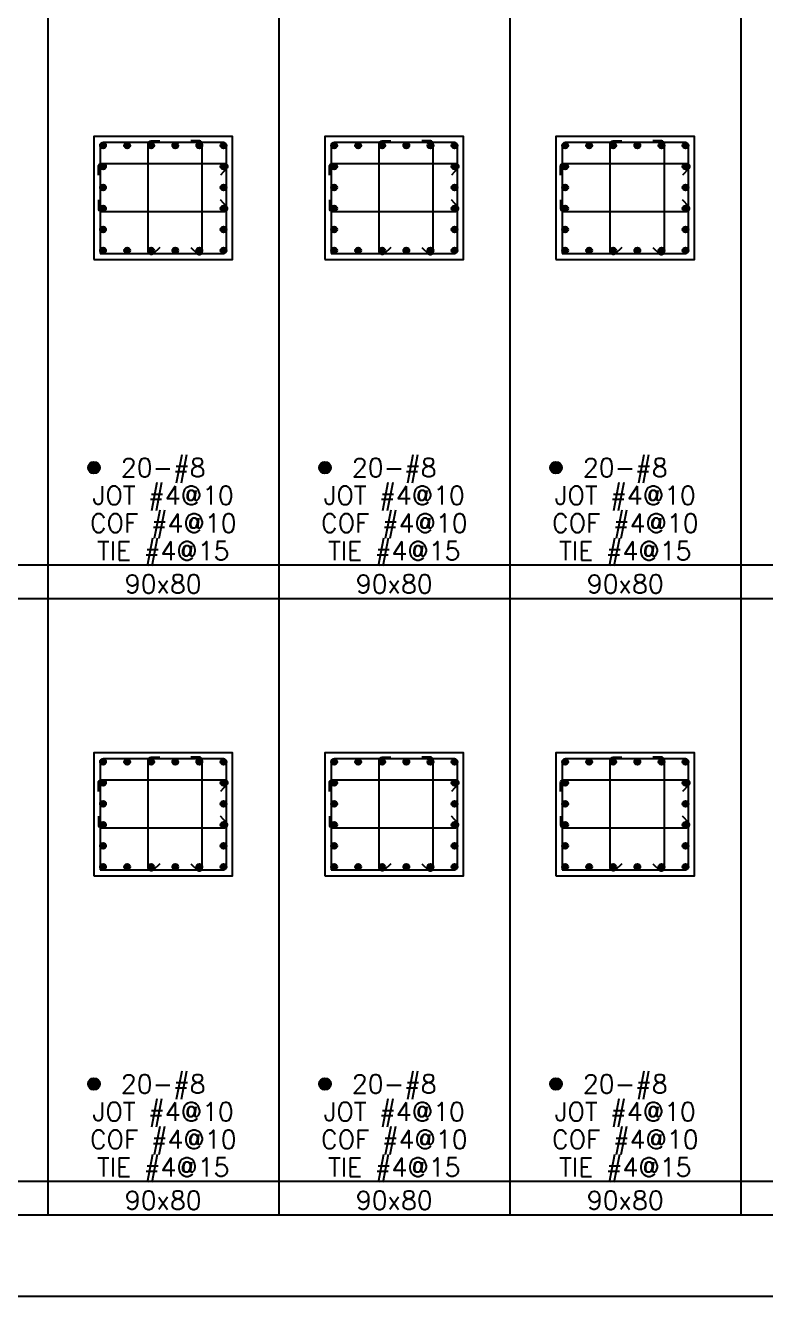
# Model space of a CAD drawing. Header units: millimetres. Extents: x 0 to 31920, y -6088 to 2522.
# Drawn here: x 10922 to 11402, y 0 to 825 of the extents above; entities that cross this region are included whole.
import ezdxf
from ezdxf.enums import TextEntityAlignment as Align

# ---------------------------------------------------------------- set-up
doc = ezdxf.new("R2010")
doc.units = ezdxf.units.MM
doc.header["$MEASUREMENT"] = 0
for name, color, linetype in [('DwFm', 7, 'Continuous'), ('S-RC', 130, 'Continuous'), ('S-REINF', 6, 'Continuous'), ('S-REINFD', 201, 'Continuous'), ('S-STUD', 1, 'Continuous'), ('S-TEXT', 2, 'Continuous')]:
    doc.layers.add(name, color=color, linetype=linetype)
doc.styles.add('CS4', font='romans.shx', dxfattribs={"width": 0.8, "bigfont": 'lsp.shx'})

# ---------------------------------------------------------------- blocks, each defined once
blk = doc.blocks.new('繪圖範圍')
blk.add_lwpolyline([(0, 51.1), (79.8, 51.1), (79.8, 0), (0, 0)], close=True)

msp = doc.modelspace()

# ---------------------------------------------------------------- hatches: boundary and pattern name
at = {"layer": 'S-REINFD'}
h = msp.add_hatch(color=256, dxfattribs=at)
edge = h.paths.add_edge_path()
edge.add_arc((10971.91, 747.1), 1.91, 0, 360)
h = msp.add_hatch(color=256, dxfattribs=at)
edge = h.paths.add_edge_path()
edge.add_arc((10987.54, 747.1), 1.91, 0, 360)
h = msp.add_hatch(color=256, dxfattribs=at)
edge = h.paths.add_edge_path()
edge.add_arc((11003.18, 747.1), 1.91, 0, 360)
h = msp.add_hatch(color=256, dxfattribs=at)
edge = h.paths.add_edge_path()
edge.add_arc((11018.82, 747.1), 1.91, 0, 360)
h = msp.add_hatch(color=256, dxfattribs=at)
edge = h.paths.add_edge_path()
edge.add_arc((11034.46, 747.1), 1.91, 0, 360)
h = msp.add_hatch(color=256, dxfattribs=at)
edge = h.paths.add_edge_path()
edge.add_arc((11050.09, 747.1), 1.91, 0, 360)
h = msp.add_hatch(color=256, dxfattribs=at)
edge = h.paths.add_edge_path()
edge.add_arc((11121.91, 747.1), 1.91, 0, 360)
h = msp.add_hatch(color=256, dxfattribs=at)
edge = h.paths.add_edge_path()
edge.add_arc((11137.54, 747.1), 1.91, 0, 360)
h = msp.add_hatch(color=256, dxfattribs=at)
edge = h.paths.add_edge_path()
edge.add_arc((11153.18, 747.1), 1.91, 0, 360)
h = msp.add_hatch(color=256, dxfattribs=at)
edge = h.paths.add_edge_path()
edge.add_arc((11168.82, 747.1), 1.91, 0, 360)
h = msp.add_hatch(color=256, dxfattribs=at)
edge = h.paths.add_edge_path()
edge.add_arc((11184.46, 747.1), 1.91, 0, 360)
h = msp.add_hatch(color=256, dxfattribs=at)
edge = h.paths.add_edge_path()
edge.add_arc((11200.09, 747.1), 1.91, 0, 360)
h = msp.add_hatch(color=256, dxfattribs=at)
edge = h.paths.add_edge_path()
edge.add_arc((11271.91, 747.1), 1.91, 0, 360)
h = msp.add_hatch(color=256, dxfattribs=at)
edge = h.paths.add_edge_path()
edge.add_arc((11287.54, 747.1), 1.91, 0, 360)
h = msp.add_hatch(color=256, dxfattribs=at)
edge = h.paths.add_edge_path()
edge.add_arc((11303.18, 747.1), 1.91, 0, 360)
h = msp.add_hatch(color=256, dxfattribs=at)
edge = h.paths.add_edge_path()
edge.add_arc((11318.82, 747.1), 1.91, 0, 360)
h = msp.add_hatch(color=256, dxfattribs=at)
edge = h.paths.add_edge_path()
edge.add_arc((11334.46, 747.1), 1.91, 0, 360)
h = msp.add_hatch(color=256, dxfattribs=at)
edge = h.paths.add_edge_path()
edge.add_arc((11350.09, 747.1), 1.91, 0, 360)
h = msp.add_hatch(color=256, dxfattribs=at)
edge = h.paths.add_edge_path()
edge.add_arc((10971.91, 733.46), 1.91, 0, 360)
h = msp.add_hatch(color=256, dxfattribs=at)
edge = h.paths.add_edge_path()
edge.add_arc((11050.09, 733.46), 1.91, 0, 360)
h = msp.add_hatch(color=256, dxfattribs=at)
edge = h.paths.add_edge_path()
edge.add_arc((11121.91, 733.46), 1.91, 0, 360)
h = msp.add_hatch(color=256, dxfattribs=at)
edge = h.paths.add_edge_path()
edge.add_arc((11200.09, 733.46), 1.91, 0, 360)
h = msp.add_hatch(color=256, dxfattribs=at)
edge = h.paths.add_edge_path()
edge.add_arc((11271.91, 733.46), 1.91, 0, 360)
h = msp.add_hatch(color=256, dxfattribs=at)
edge = h.paths.add_edge_path()
edge.add_arc((11350.09, 733.46), 1.91, 0, 360)
h = msp.add_hatch(color=256, dxfattribs=at)
edge = h.paths.add_edge_path()
edge.add_arc((10971.91, 719.82), 1.91, 0, 360)
h = msp.add_hatch(color=256, dxfattribs=at)
edge = h.paths.add_edge_path()
edge.add_arc((11050.09, 719.82), 1.91, 0, 360)
h = msp.add_hatch(color=256, dxfattribs=at)
edge = h.paths.add_edge_path()
edge.add_arc((11121.91, 719.82), 1.91, 0, 360)
h = msp.add_hatch(color=256, dxfattribs=at)
edge = h.paths.add_edge_path()
edge.add_arc((11200.09, 719.82), 1.91, 0, 360)
h = msp.add_hatch(color=256, dxfattribs=at)
edge = h.paths.add_edge_path()
edge.add_arc((11271.91, 719.82), 1.91, 0, 360)
h = msp.add_hatch(color=256, dxfattribs=at)
edge = h.paths.add_edge_path()
edge.add_arc((11350.09, 719.82), 1.91, 0, 360)
h = msp.add_hatch(color=256, dxfattribs=at)
edge = h.paths.add_edge_path()
edge.add_arc((10971.91, 706.18), 1.91, 0, 360)
h = msp.add_hatch(color=256, dxfattribs=at)
edge = h.paths.add_edge_path()
edge.add_arc((11050.09, 706.18), 1.91, 0, 360)
h = msp.add_hatch(color=256, dxfattribs=at)
edge = h.paths.add_edge_path()
edge.add_arc((11121.91, 706.18), 1.91, 0, 360)
h = msp.add_hatch(color=256, dxfattribs=at)
edge = h.paths.add_edge_path()
edge.add_arc((11200.09, 706.18), 1.91, 0, 360)
h = msp.add_hatch(color=256, dxfattribs=at)
edge = h.paths.add_edge_path()
edge.add_arc((11271.91, 706.18), 1.91, 0, 360)
h = msp.add_hatch(color=256, dxfattribs=at)
edge = h.paths.add_edge_path()
edge.add_arc((11350.09, 706.18), 1.91, 0, 360)
h = msp.add_hatch(color=256, dxfattribs=at)
edge = h.paths.add_edge_path()
edge.add_arc((10971.91, 692.54), 1.91, 0, 360)
h = msp.add_hatch(color=256, dxfattribs=at)
edge = h.paths.add_edge_path()
edge.add_arc((11050.09, 692.54), 1.91, 0, 360)
h = msp.add_hatch(color=256, dxfattribs=at)
edge = h.paths.add_edge_path()
edge.add_arc((11121.91, 692.54), 1.91, 0, 360)
h = msp.add_hatch(color=256, dxfattribs=at)
edge = h.paths.add_edge_path()
edge.add_arc((11200.09, 692.54), 1.91, 0, 360)
h = msp.add_hatch(color=256, dxfattribs=at)
edge = h.paths.add_edge_path()
edge.add_arc((11271.91, 692.54), 1.91, 0, 360)
h = msp.add_hatch(color=256, dxfattribs=at)
edge = h.paths.add_edge_path()
edge.add_arc((11350.09, 692.54), 1.91, 0, 360)
h = msp.add_hatch(color=256, dxfattribs=at)
edge = h.paths.add_edge_path()
edge.add_arc((10971.91, 678.91), 1.91, 0, 360)
h = msp.add_hatch(color=256, dxfattribs=at)
edge = h.paths.add_edge_path()
edge.add_arc((10987.54, 678.91), 1.91, 0, 360)
h = msp.add_hatch(color=256, dxfattribs=at)
edge = h.paths.add_edge_path()
edge.add_arc((11003.18, 678.91), 1.91, 0, 360)
h = msp.add_hatch(color=256, dxfattribs=at)
edge = h.paths.add_edge_path()
edge.add_arc((11018.82, 678.91), 1.91, 0, 360)
h = msp.add_hatch(color=256, dxfattribs=at)
edge = h.paths.add_edge_path()
edge.add_arc((11034.46, 678.91), 1.91, 0, 360)
h = msp.add_hatch(color=256, dxfattribs=at)
edge = h.paths.add_edge_path()
edge.add_arc((11050.09, 678.91), 1.91, 0, 360)
h = msp.add_hatch(color=256, dxfattribs=at)
edge = h.paths.add_edge_path()
edge.add_arc((11121.91, 678.91), 1.91, 0, 360)
h = msp.add_hatch(color=256, dxfattribs=at)
edge = h.paths.add_edge_path()
edge.add_arc((11137.54, 678.91), 1.91, 0, 360)
h = msp.add_hatch(color=256, dxfattribs=at)
edge = h.paths.add_edge_path()
edge.add_arc((11153.18, 678.91), 1.91, 0, 360)
h = msp.add_hatch(color=256, dxfattribs=at)
edge = h.paths.add_edge_path()
edge.add_arc((11168.82, 678.91), 1.91, 0, 360)
h = msp.add_hatch(color=256, dxfattribs=at)
edge = h.paths.add_edge_path()
edge.add_arc((11184.46, 678.91), 1.91, 0, 360)
h = msp.add_hatch(color=256, dxfattribs=at)
edge = h.paths.add_edge_path()
edge.add_arc((11200.09, 678.91), 1.91, 0, 360)
h = msp.add_hatch(color=256, dxfattribs=at)
edge = h.paths.add_edge_path()
edge.add_arc((11271.91, 678.91), 1.91, 0, 360)
h = msp.add_hatch(color=256, dxfattribs=at)
edge = h.paths.add_edge_path()
edge.add_arc((11287.54, 678.91), 1.91, 0, 360)
h = msp.add_hatch(color=256, dxfattribs=at)
edge = h.paths.add_edge_path()
edge.add_arc((11303.18, 678.91), 1.91, 0, 360)
h = msp.add_hatch(color=256, dxfattribs=at)
edge = h.paths.add_edge_path()
edge.add_arc((11318.82, 678.91), 1.91, 0, 360)
h = msp.add_hatch(color=256, dxfattribs=at)
edge = h.paths.add_edge_path()
edge.add_arc((11334.46, 678.91), 1.91, 0, 360)
h = msp.add_hatch(color=256, dxfattribs=at)
edge = h.paths.add_edge_path()
edge.add_arc((11350.09, 678.91), 1.91, 0, 360)
h = msp.add_hatch(color=256, dxfattribs=at)
edge = h.paths.add_edge_path()
edge.add_arc((10966, 538), 3.81, 0, 360)
h = msp.add_hatch(color=256, dxfattribs=at)
edge = h.paths.add_edge_path()
edge.add_arc((11116, 538), 3.81, 0, 360)
h = msp.add_hatch(color=256, dxfattribs=at)
edge = h.paths.add_edge_path()
edge.add_arc((11266, 538), 3.81, 0, 360)
h = msp.add_hatch(color=256, dxfattribs=at)
edge = h.paths.add_edge_path()
edge.add_arc((10971.91, 347.1), 1.91, 0, 360)
h = msp.add_hatch(color=256, dxfattribs=at)
edge = h.paths.add_edge_path()
edge.add_arc((10987.54, 347.1), 1.91, 0, 360)
h = msp.add_hatch(color=256, dxfattribs=at)
edge = h.paths.add_edge_path()
edge.add_arc((11003.18, 347.1), 1.91, 0, 360)
h = msp.add_hatch(color=256, dxfattribs=at)
edge = h.paths.add_edge_path()
edge.add_arc((11018.82, 347.1), 1.91, 0, 360)
h = msp.add_hatch(color=256, dxfattribs=at)
edge = h.paths.add_edge_path()
edge.add_arc((11034.46, 347.1), 1.91, 0, 360)
h = msp.add_hatch(color=256, dxfattribs=at)
edge = h.paths.add_edge_path()
edge.add_arc((11050.09, 347.1), 1.91, 0, 360)
h = msp.add_hatch(color=256, dxfattribs=at)
edge = h.paths.add_edge_path()
edge.add_arc((11121.91, 347.1), 1.91, 0, 360)
h = msp.add_hatch(color=256, dxfattribs=at)
edge = h.paths.add_edge_path()
edge.add_arc((11137.54, 347.1), 1.91, 0, 360)
h = msp.add_hatch(color=256, dxfattribs=at)
edge = h.paths.add_edge_path()
edge.add_arc((11153.18, 347.1), 1.91, 0, 360)
h = msp.add_hatch(color=256, dxfattribs=at)
edge = h.paths.add_edge_path()
edge.add_arc((11168.82, 347.1), 1.91, 0, 360)
h = msp.add_hatch(color=256, dxfattribs=at)
edge = h.paths.add_edge_path()
edge.add_arc((11184.46, 347.1), 1.91, 0, 360)
h = msp.add_hatch(color=256, dxfattribs=at)
edge = h.paths.add_edge_path()
edge.add_arc((11200.09, 347.1), 1.91, 0, 360)
h = msp.add_hatch(color=256, dxfattribs=at)
edge = h.paths.add_edge_path()
edge.add_arc((11271.91, 347.1), 1.91, 0, 360)
h = msp.add_hatch(color=256, dxfattribs=at)
edge = h.paths.add_edge_path()
edge.add_arc((11287.54, 347.1), 1.91, 0, 360)
h = msp.add_hatch(color=256, dxfattribs=at)
edge = h.paths.add_edge_path()
edge.add_arc((11303.18, 347.1), 1.91, 0, 360)
h = msp.add_hatch(color=256, dxfattribs=at)
edge = h.paths.add_edge_path()
edge.add_arc((11318.82, 347.1), 1.91, 0, 360)
h = msp.add_hatch(color=256, dxfattribs=at)
edge = h.paths.add_edge_path()
edge.add_arc((11334.46, 347.1), 1.91, 0, 360)
h = msp.add_hatch(color=256, dxfattribs=at)
edge = h.paths.add_edge_path()
edge.add_arc((11350.09, 347.1), 1.91, 0, 360)
h = msp.add_hatch(color=256, dxfattribs=at)
edge = h.paths.add_edge_path()
edge.add_arc((10971.91, 333.46), 1.91, 0, 360)
h = msp.add_hatch(color=256, dxfattribs=at)
edge = h.paths.add_edge_path()
edge.add_arc((11050.09, 333.46), 1.91, 0, 360)
h = msp.add_hatch(color=256, dxfattribs=at)
edge = h.paths.add_edge_path()
edge.add_arc((11121.91, 333.46), 1.91, 0, 360)
h = msp.add_hatch(color=256, dxfattribs=at)
edge = h.paths.add_edge_path()
edge.add_arc((11200.09, 333.46), 1.91, 0, 360)
h = msp.add_hatch(color=256, dxfattribs=at)
edge = h.paths.add_edge_path()
edge.add_arc((11271.91, 333.46), 1.91, 0, 360)
h = msp.add_hatch(color=256, dxfattribs=at)
edge = h.paths.add_edge_path()
edge.add_arc((11350.09, 333.46), 1.91, 0, 360)
h = msp.add_hatch(color=256, dxfattribs=at)
edge = h.paths.add_edge_path()
edge.add_arc((10971.91, 319.82), 1.91, 0, 360)
h = msp.add_hatch(color=256, dxfattribs=at)
edge = h.paths.add_edge_path()
edge.add_arc((11050.09, 319.82), 1.91, 0, 360)
h = msp.add_hatch(color=256, dxfattribs=at)
edge = h.paths.add_edge_path()
edge.add_arc((11121.91, 319.82), 1.91, 0, 360)
h = msp.add_hatch(color=256, dxfattribs=at)
edge = h.paths.add_edge_path()
edge.add_arc((11200.09, 319.82), 1.91, 0, 360)
h = msp.add_hatch(color=256, dxfattribs=at)
edge = h.paths.add_edge_path()
edge.add_arc((11271.91, 319.82), 1.91, 0, 360)
h = msp.add_hatch(color=256, dxfattribs=at)
edge = h.paths.add_edge_path()
edge.add_arc((11350.09, 319.82), 1.91, 0, 360)
h = msp.add_hatch(color=256, dxfattribs=at)
edge = h.paths.add_edge_path()
edge.add_arc((10971.91, 306.18), 1.91, 0, 360)
h = msp.add_hatch(color=256, dxfattribs=at)
edge = h.paths.add_edge_path()
edge.add_arc((11050.09, 306.18), 1.91, 0, 360)
h = msp.add_hatch(color=256, dxfattribs=at)
edge = h.paths.add_edge_path()
edge.add_arc((11121.91, 306.18), 1.91, 0, 360)
h = msp.add_hatch(color=256, dxfattribs=at)
edge = h.paths.add_edge_path()
edge.add_arc((11200.09, 306.18), 1.91, 0, 360)
h = msp.add_hatch(color=256, dxfattribs=at)
edge = h.paths.add_edge_path()
edge.add_arc((11271.91, 306.18), 1.91, 0, 360)
h = msp.add_hatch(color=256, dxfattribs=at)
edge = h.paths.add_edge_path()
edge.add_arc((11350.09, 306.18), 1.91, 0, 360)
h = msp.add_hatch(color=256, dxfattribs=at)
edge = h.paths.add_edge_path()
edge.add_arc((10971.91, 292.54), 1.91, 0, 360)
h = msp.add_hatch(color=256, dxfattribs=at)
edge = h.paths.add_edge_path()
edge.add_arc((11050.09, 292.54), 1.91, 0, 360)
h = msp.add_hatch(color=256, dxfattribs=at)
edge = h.paths.add_edge_path()
edge.add_arc((11121.91, 292.54), 1.91, 0, 360)
h = msp.add_hatch(color=256, dxfattribs=at)
edge = h.paths.add_edge_path()
edge.add_arc((11200.09, 292.54), 1.91, 0, 360)
h = msp.add_hatch(color=256, dxfattribs=at)
edge = h.paths.add_edge_path()
edge.add_arc((11271.91, 292.54), 1.91, 0, 360)
h = msp.add_hatch(color=256, dxfattribs=at)
edge = h.paths.add_edge_path()
edge.add_arc((11350.09, 292.54), 1.91, 0, 360)
h = msp.add_hatch(color=256, dxfattribs=at)
edge = h.paths.add_edge_path()
edge.add_arc((10971.91, 278.91), 1.91, 0, 360)
h = msp.add_hatch(color=256, dxfattribs=at)
edge = h.paths.add_edge_path()
edge.add_arc((10987.54, 278.91), 1.91, 0, 360)
h = msp.add_hatch(color=256, dxfattribs=at)
edge = h.paths.add_edge_path()
edge.add_arc((11003.18, 278.91), 1.91, 0, 360)
h = msp.add_hatch(color=256, dxfattribs=at)
edge = h.paths.add_edge_path()
edge.add_arc((11018.82, 278.91), 1.91, 0, 360)
h = msp.add_hatch(color=256, dxfattribs=at)
edge = h.paths.add_edge_path()
edge.add_arc((11034.46, 278.91), 1.91, 0, 360)
h = msp.add_hatch(color=256, dxfattribs=at)
edge = h.paths.add_edge_path()
edge.add_arc((11050.09, 278.91), 1.91, 0, 360)
h = msp.add_hatch(color=256, dxfattribs=at)
edge = h.paths.add_edge_path()
edge.add_arc((11121.91, 278.91), 1.91, 0, 360)
h = msp.add_hatch(color=256, dxfattribs=at)
edge = h.paths.add_edge_path()
edge.add_arc((11137.54, 278.91), 1.91, 0, 360)
h = msp.add_hatch(color=256, dxfattribs=at)
edge = h.paths.add_edge_path()
edge.add_arc((11153.18, 278.91), 1.91, 0, 360)
h = msp.add_hatch(color=256, dxfattribs=at)
edge = h.paths.add_edge_path()
edge.add_arc((11168.82, 278.91), 1.91, 0, 360)
h = msp.add_hatch(color=256, dxfattribs=at)
edge = h.paths.add_edge_path()
edge.add_arc((11184.46, 278.91), 1.91, 0, 360)
h = msp.add_hatch(color=256, dxfattribs=at)
edge = h.paths.add_edge_path()
edge.add_arc((11200.09, 278.91), 1.91, 0, 360)
h = msp.add_hatch(color=256, dxfattribs=at)
edge = h.paths.add_edge_path()
edge.add_arc((11271.91, 278.91), 1.91, 0, 360)
h = msp.add_hatch(color=256, dxfattribs=at)
edge = h.paths.add_edge_path()
edge.add_arc((11287.54, 278.91), 1.91, 0, 360)
h = msp.add_hatch(color=256, dxfattribs=at)
edge = h.paths.add_edge_path()
edge.add_arc((11303.18, 278.91), 1.91, 0, 360)
h = msp.add_hatch(color=256, dxfattribs=at)
edge = h.paths.add_edge_path()
edge.add_arc((11318.82, 278.91), 1.91, 0, 360)
h = msp.add_hatch(color=256, dxfattribs=at)
edge = h.paths.add_edge_path()
edge.add_arc((11334.46, 278.91), 1.91, 0, 360)
h = msp.add_hatch(color=256, dxfattribs=at)
edge = h.paths.add_edge_path()
edge.add_arc((11350.09, 278.91), 1.91, 0, 360)
h = msp.add_hatch(color=256, dxfattribs=at)
edge = h.paths.add_edge_path()
edge.add_arc((10966, 138), 3.81, 0, 360)
h = msp.add_hatch(color=256, dxfattribs=at)
edge = h.paths.add_edge_path()
edge.add_arc((11116, 138), 3.81, 0, 360)
h = msp.add_hatch(color=256, dxfattribs=at)
edge = h.paths.add_edge_path()
edge.add_arc((11266, 138), 3.81, 0, 360)

# ---------------------------------------------------------------- linework, layer by layer
at = {"layer": 'S-RC'}
for points in [[(10966, 673), (11056, 673), (11056, 753), (10966, 753), (10966, 673)], [(11116, 673), (11206, 673), (11206, 753), (11116, 753), (11116, 673)], [(11266, 673), (11356, 673), (11356, 753), (11266, 753), (11266, 673)], [(10966, 273), (11056, 273), (11056, 353), (10966, 353), (10966, 273)], [(11116, 273), (11206, 273), (11206, 353), (11116, 353), (11116, 273)], [(11266, 273), (11356, 273), (11356, 353), (11266, 353), (11266, 273)]]:
    msp.add_lwpolyline(points, dxfattribs=at)
at = {"layer": 'S-REINF', "color": 2}
for points in [[(10970, 677), (11050.1, 677, 0.414214), (11052, 678.9), (11052, 747.1, 0.414214), (11050.1, 749), (10971.9, 749, 0.414214), (10970, 747.1), (10970, 677)], [(11008.78, 680.81), (11004.46, 676.84, -0.653352), (11001.28, 678.24), (11001.28, 748.19, -0.414214), (11003.18, 750.1), (11008.78, 750.1)], [(11028.86, 680.81), (11033.18, 676.84, 0.653352), (11036.36, 678.24), (11036.36, 748.19, 0.414214), (11034.46, 750.1), (11028.86, 750.1)], [(11120, 677), (11200.1, 677, 0.414214), (11202, 678.9), (11202, 747.1, 0.414214), (11200.1, 749), (11121.9, 749, 0.414214), (11120, 747.1), (11120, 677)], [(11158.78, 680.81), (11154.46, 676.84, -0.653352), (11151.28, 678.24), (11151.28, 748.19, -0.414214), (11153.18, 750.1), (11158.78, 750.1)], [(11178.86, 680.81), (11183.18, 676.84, 0.653352), (11186.36, 678.24), (11186.36, 748.19, 0.414214), (11184.46, 750.1), (11178.86, 750.1)], [(11270, 677), (11350.1, 677, 0.414214), (11352, 678.9), (11352, 747.1, 0.414214), (11350.1, 749), (11271.9, 749, 0.414214), (11270, 747.1), (11270, 677)], [(11308.78, 680.81), (11304.46, 676.84, -0.653352), (11301.28, 678.24), (11301.28, 748.19, -0.414214), (11303.18, 750.1), (11308.78, 750.1)], [(11328.86, 680.81), (11333.18, 676.84, 0.653352), (11336.36, 678.24), (11336.36, 748.19, 0.414214), (11334.46, 750.1), (11328.86, 750.1)], [(10968.91, 727.86), (10968.91, 733.46, -0.414214), (10970.81, 735.36), (11050.76, 735.36, -0.653352), (11052.16, 732.18), (11048.19, 727.86)], [(11118.91, 727.86), (11118.91, 733.46, -0.414214), (11120.81, 735.36), (11200.76, 735.36, -0.653352), (11202.16, 732.18), (11198.19, 727.86)], [(11268.91, 727.86), (11268.91, 733.46, -0.414214), (11270.81, 735.36), (11350.76, 735.36, -0.653352), (11352.16, 732.18), (11348.19, 727.86)], [(10968.91, 711.78), (10968.91, 706.18, 0.414214), (10970.81, 704.28), (11050.76, 704.28, 0.653352), (11052.16, 707.46), (11048.19, 711.78)], [(11118.91, 711.78), (11118.91, 706.18, 0.414214), (11120.81, 704.28), (11200.76, 704.28, 0.653352), (11202.16, 707.46), (11198.19, 711.78)], [(11268.91, 711.78), (11268.91, 706.18, 0.414214), (11270.81, 704.28), (11350.76, 704.28, 0.653352), (11352.16, 707.46), (11348.19, 711.78)], [(10970, 277), (11050.1, 277, 0.414214), (11052, 278.9), (11052, 347.1, 0.414214), (11050.1, 349), (10971.9, 349, 0.414214), (10970, 347.1), (10970, 277)], [(11008.78, 280.81), (11004.46, 276.84, -0.653352), (11001.28, 278.24), (11001.28, 348.2, -0.414214), (11003.18, 350.1), (11008.78, 350.1)], [(11028.86, 280.81), (11033.18, 276.84, 0.653352), (11036.36, 278.24), (11036.36, 348.2, 0.414214), (11034.46, 350.1), (11028.86, 350.1)], [(11120, 277), (11200.1, 277, 0.414214), (11202, 278.9), (11202, 347.1, 0.414214), (11200.1, 349), (11121.9, 349, 0.414214), (11120, 347.1), (11120, 277)], [(11158.78, 280.81), (11154.46, 276.84, -0.653352), (11151.28, 278.24), (11151.28, 348.2, -0.414214), (11153.18, 350.1), (11158.78, 350.1)], [(11178.86, 280.81), (11183.18, 276.84, 0.653352), (11186.36, 278.24), (11186.36, 348.2, 0.414214), (11184.46, 350.1), (11178.86, 350.1)], [(11270, 277), (11350.1, 277, 0.414214), (11352, 278.9), (11352, 347.1, 0.414214), (11350.1, 349), (11271.9, 349, 0.414214), (11270, 347.1), (11270, 277)], [(11308.78, 280.81), (11304.46, 276.84, -0.653352), (11301.28, 278.24), (11301.28, 348.2, -0.414214), (11303.18, 350.1), (11308.78, 350.1)], [(11328.86, 280.81), (11333.18, 276.84, 0.653352), (11336.36, 278.24), (11336.36, 348.2, 0.414214), (11334.46, 350.1), (11328.86, 350.1)], [(10968.91, 327.86), (10968.91, 333.46, -0.414214), (10970.81, 335.36), (11050.76, 335.36, -0.653352), (11052.16, 332.18), (11048.19, 327.86)], [(11118.91, 327.86), (11118.91, 333.46, -0.414214), (11120.81, 335.36), (11200.76, 335.36, -0.653352), (11202.16, 332.18), (11198.19, 327.86)], [(11268.91, 327.86), (11268.91, 333.46, -0.414214), (11270.81, 335.36), (11350.76, 335.36, -0.653352), (11352.16, 332.18), (11348.19, 327.86)], [(10968.91, 311.78), (10968.91, 306.18, 0.414214), (10970.81, 304.28), (11050.76, 304.28, 0.653352), (11052.16, 307.46), (11048.19, 311.78)], [(11118.91, 311.78), (11118.91, 306.18, 0.414214), (11120.81, 304.28), (11200.76, 304.28, 0.653352), (11202.16, 307.46), (11198.19, 311.78)], [(11268.91, 311.78), (11268.91, 306.18, 0.414214), (11270.81, 304.28), (11350.76, 304.28, 0.653352), (11352.16, 307.46), (11348.19, 311.78)]]:
    msp.add_lwpolyline(points, format="xyb", dxfattribs=at)
at = {"layer": 'S-REINFD'}
for centre, radius in [((10971.91, 747.1), 1.91), ((10987.54, 747.1), 1.91), ((11003.18, 747.1), 1.91), ((11018.82, 747.1), 1.91), ((11034.46, 747.1), 1.91), ((11050.09, 747.1), 1.91), ((11121.91, 747.1), 1.91), ((11137.54, 747.1), 1.91), ((11153.18, 747.1), 1.91), ((11168.82, 747.1), 1.91), ((11184.46, 747.1), 1.91), ((11200.09, 747.1), 1.91), ((11271.91, 747.1), 1.91), ((11287.54, 747.1), 1.91), ((11303.18, 747.1), 1.91), ((11318.82, 747.1), 1.91), ((11334.46, 747.1), 1.91), ((11350.09, 747.1), 1.91), ((10971.91, 733.46), 1.91), ((11050.09, 733.46), 1.91), ((11121.91, 733.46), 1.91), ((11200.09, 733.46), 1.91), ((11271.91, 733.46), 1.91), ((11350.09, 733.46), 1.91), ((10971.91, 719.82), 1.91), ((11050.09, 719.82), 1.91), ((11121.91, 719.82), 1.91), ((11200.09, 719.82), 1.91), ((11271.91, 719.82), 1.91), ((11350.09, 719.82), 1.91), ((10971.91, 706.18), 1.91), ((11050.09, 706.18), 1.91), ((11121.91, 706.18), 1.91), ((11200.09, 706.18), 1.91), ((11271.91, 706.18), 1.91), ((11350.09, 706.18), 1.91), ((10971.91, 692.54), 1.91), ((11050.09, 692.54), 1.91), ((11121.91, 692.54), 1.91), ((11200.09, 692.54), 1.91), ((11271.91, 692.54), 1.91), ((11350.09, 692.54), 1.91), ((10971.91, 678.91), 1.91), ((10987.54, 678.91), 1.91), ((11003.18, 678.91), 1.91), ((11018.82, 678.91), 1.91), ((11034.46, 678.91), 1.91), ((11050.09, 678.91), 1.91), ((11121.91, 678.91), 1.91), ((11137.54, 678.91), 1.91), ((11153.18, 678.91), 1.91), ((11168.82, 678.91), 1.91), ((11184.46, 678.91), 1.91), ((11200.09, 678.91), 1.91), ((11271.91, 678.91), 1.91), ((11287.54, 678.91), 1.91), ((11303.18, 678.91), 1.91), ((11318.82, 678.91), 1.91), ((11334.46, 678.91), 1.91), ((11350.09, 678.91), 1.91), ((10966, 538), 3.81), ((11116, 538), 3.81), ((11266, 538), 3.81), ((10971.91, 347.1), 1.91), ((10987.54, 347.1), 1.91), ((11003.18, 347.1), 1.91), ((11018.82, 347.1), 1.91), ((11034.46, 347.1), 1.91), ((11050.09, 347.1), 1.91), ((11121.91, 347.1), 1.91), ((11137.54, 347.1), 1.91), ((11153.18, 347.1), 1.91), ((11168.82, 347.1), 1.91), ((11184.46, 347.1), 1.91), ((11200.09, 347.1), 1.91), ((11271.91, 347.1), 1.91), ((11287.54, 347.1), 1.91), ((11303.18, 347.1), 1.91), ((11318.82, 347.1), 1.91), ((11334.46, 347.1), 1.91), ((11350.09, 347.1), 1.91), ((10971.91, 333.46), 1.91), ((11050.09, 333.46), 1.91), ((11121.91, 333.46), 1.91), ((11200.09, 333.46), 1.91), ((11271.91, 333.46), 1.91), ((11350.09, 333.46), 1.91), ((10971.91, 319.82), 1.91), ((11050.09, 319.82), 1.91), ((11121.91, 319.82), 1.91), ((11200.09, 319.82), 1.91), ((11271.91, 319.82), 1.91), ((11350.09, 319.82), 1.91), ((10971.91, 306.18), 1.91), ((11050.09, 306.18), 1.91), ((11121.91, 306.18), 1.91), ((11200.09, 306.18), 1.91), ((11271.91, 306.18), 1.91), ((11350.09, 306.18), 1.91), ((10971.91, 292.54), 1.91), ((11050.09, 292.54), 1.91), ((11121.91, 292.54), 1.91), ((11200.09, 292.54), 1.91), ((11271.91, 292.54), 1.91), ((11350.09, 292.54), 1.91), ((10971.91, 278.91), 1.91), ((10987.54, 278.91), 1.91), ((11003.18, 278.91), 1.91), ((11018.82, 278.91), 1.91), ((11034.46, 278.91), 1.91), ((11050.09, 278.91), 1.91), ((11121.91, 278.91), 1.91), ((11137.54, 278.91), 1.91), ((11153.18, 278.91), 1.91), ((11168.82, 278.91), 1.91), ((11184.46, 278.91), 1.91), ((11200.09, 278.91), 1.91), ((11271.91, 278.91), 1.91), ((11287.54, 278.91), 1.91), ((11303.18, 278.91), 1.91), ((11318.82, 278.91), 1.91), ((11334.46, 278.91), 1.91), ((11350.09, 278.91), 1.91), ((10966, 138), 3.81), ((11116, 138), 3.81), ((11266, 138), 3.81)]:
    msp.add_circle(centre, radius, dxfattribs=at)
at = {"layer": 'S-STUD'}
for p, q in [((10936, 2014), (10936, 53)), ((11086, 2014), (11086, 53)), ((11236, 2014), (11236, 53)), ((11386, 2014), (11386, 53)), ((9591, 475), (11836, 475)), ((9591, 453), (11836, 453)), ((9591, 75), (11836, 75)), ((9591, 53), (11836, 53))]:
    msp.add_line(p, q, dxfattribs=at)

# ---------------------------------------------------------------- block references
at = {"layer": 'DwFm', "xscale": 40, "yscale": 40, "zscale": 40}
msp.add_blockref('繪圖範圍', (9576, 0), dxfattribs=at)

# ---------------------------------------------------------------- texts
at = {"layer": 'S-TEXT', "style": 'CS4'}
for s, p in [('20-#8', (11011, 532)), ('20-#8', (11161, 532)), ('20-#8', (11311, 532)), ('JOT #4@10', (11011, 514)), ('JOT #4@10', (11161, 514)), ('JOT #4@10', (11311, 514)), ('COF #4@10', (11011, 496)), ('COF #4@10', (11161, 496)), ('COF #4@10', (11311, 496)), ('TIE #4@15', (11011, 478)), ('TIE #4@15', (11161, 478)), ('TIE #4@15', (11311, 478)), ('90x80', (11011, 456.5)), ('90x80', (11161, 456.5)), ('90x80', (11311, 456.5)), ('20-#8', (11011, 132)), ('20-#8', (11161, 132)), ('20-#8', (11311, 132)), ('JOT #4@10', (11011, 114)), ('JOT #4@10', (11161, 114)), ('JOT #4@10', (11311, 114)), ('COF #4@10', (11011, 96)), ('COF #4@10', (11161, 96)), ('COF #4@10', (11311, 96)), ('TIE #4@15', (11011, 78)), ('TIE #4@15', (11161, 78)), ('TIE #4@15', (11311, 78)), ('90x80', (11011, 56.5)), ('90x80', (11161, 56.5)), ('90x80', (11311, 56.5))]:
    msp.add_text(s, height=12, dxfattribs=at).set_placement(p, align=Align.CENTER)

doc.saveas('drawing.dxf')
